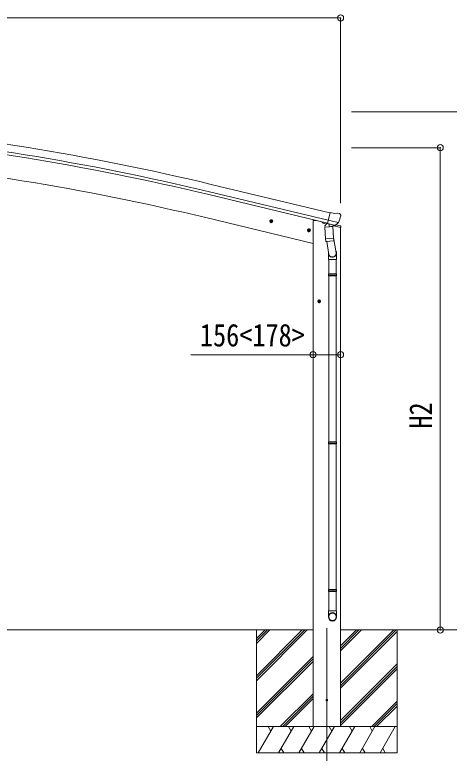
# Model space of a CAD drawing. Units: millimetres at full size, sheet at 1:35; details may follow other scales. Extents: x -9783 to 9892, y -6828 to 6752.
# Drawn here: x -2395 to 77, y -1671 to 2533 of the extents above; entities that cross this region are included whole.
import ezdxf
from ezdxf.enums import TextEntityAlignment as Align

# ---------------------------------------------------------------- set-up
doc = ezdxf.new("R2010")
doc.units = ezdxf.units.MM
doc.header["$LTSCALE"] = 35
doc.header["$PDMODE"] = 32
doc.header["$PDSIZE"] = 35
for name, color, linetype, lineweight in [('0-0_0', 7, 'Continuous', 9), ('0-1_本体', 4, 'Continuous', 9), ('0-2_部品', 7, 'Continuous', 9), ('0-8_PARTS2', 2, 'Continuous', 9), ('0-A_寸法', 6, 'Continuous', 9)]:
    doc.layers.add(name, color=color, linetype=linetype, lineweight=lineweight)
doc.styles.add('ＭＳ ゴシック', font='')
doc.styles.get('ＭＳ ゴシック').set_extended_font_data('MS Gothic')

msp = doc.modelspace()

# ---------------------------------------------------------------- linework, layer by layer
at = {"layer": '0-0_0'}
for p, q in [((-7566.94, -968.88), (-697.97, -968.88)), ((-1019.52, -968.88), (-1019.52, -1668.88)), ((-1019.52, -1229.61), (-758.79, -968.88)), ((-1019.52, -1243.75), (-744.65, -968.88)), ((-1019.52, -1257.89), (-730.51, -968.88)), ((-1019.52, -1045.76), (-942.64, -968.88)), ((-1019.52, -1031.62), (-956.78, -968.88)), ((-1019.52, -1017.47), (-970.94, -968.89)), ((-970.93, -968.89), (-970.92, -968.88)), ((-541.77, -1088.51), (-422.14, -968.88)), ((-541.77, -1074.37), (-436.28, -968.88)), ((-541.77, -1060.23), (-450.42, -968.88)), ((-541.77, -1272.36), (-238.3, -968.89)), ((-541.77, -1286.5), (-224.16, -968.89)), ((-541.77, -1300.64), (-219.52, -978.39)), ((-541.27, -968.88), (-106.09, -968.88)), ((-219.52, -968.88), (-219.52, -1668.88)), ((-1019.52, -1441.74), (-697.27, -1119.49)), ((-1019.52, -1455.88), (-697.27, -1133.63)), ((-1019.52, -1470.02), (-697.27, -1147.77)), ((-541.77, -1484.49), (-219.52, -1162.24)), ((-541.77, -1498.63), (-219.52, -1176.38)), ((-541.77, -1512.77), (-219.52, -1190.52)), ((-884.53, -1518.88), (-697.27, -1331.62)), ((-870.39, -1518.88), (-697.27, -1345.76)), ((-856.24, -1518.88), (-697.27, -1359.9)), ((-364.03, -1518.88), (-219.52, -1374.37)), ((-349.89, -1518.88), (-219.52, -1388.51)), ((-335.74, -1518.88), (-219.52, -1402.65)), ((-219.52, -1518.88), (-1019.52, -1518.88)), ((-1009.23, -1668.88), (-922.63, -1518.88)), ((-937.63, -1544.86), (-952.63, -1518.88)), ((-893.76, -1668.88), (-807.16, -1518.88)), ((-822.16, -1544.86), (-837.16, -1518.88)), ((-778.29, -1668.88), (-691.69, -1518.88)), ((-706.69, -1544.86), (-721.69, -1518.88)), ((-662.82, -1668.88), (-576.22, -1518.88)), ((-591.22, -1544.86), (-606.22, -1518.88)), ((-547.35, -1668.88), (-460.75, -1518.88)), ((-475.75, -1544.86), (-490.75, -1518.88)), ((-431.88, -1668.88), (-345.28, -1518.88)), ((-375.28, -1518.88), (-360.28, -1544.86)), ((-316.41, -1668.88), (-229.81, -1518.88)), ((-1019.52, -1668.88), (-219.52, -1668.88)), ((-878.76, -1642.9), (-863.76, -1668.88)), ((-763.29, -1642.9), (-748.29, -1668.88)), ((-647.82, -1642.9), (-632.82, -1668.88)), ((-532.35, -1642.9), (-517.35, -1668.88)), ((-416.88, -1642.9), (-401.88, -1668.88)), ((-301.41, -1642.9), (-286.41, -1668.88))]:
    msp.add_line(p, q, dxfattribs=at)
at = {"layer": '0-1_本体'}
for p, q in [((-601.29, 1405.35), (-1276.98, 1567.3)), ((-611.37, 1363.37), (-1287.04, 1525.32)), ((-615.3, 1347.01), (-1290.96, 1508.96)), ((-696.77, 1231.12), (-1307.58, 1377.76)), ((-697.1, 1361.12), (-697.1, -1518.88)), ((-541.1, 1322.15), (-541.1, -1518.88))]:
    msp.add_line(p, q, dxfattribs=at)
msp.add_lwpolyline([(-697.1, 1361.12), (-677.1, 1361.12), (-643.26, 1353)], dxfattribs=at)
for centre, radius, start, end in [((-4649.73, -12503.95), 14469.82, 76.52099, 85.02099), ((-4649.73, -12503.95), 14409.82, 76.52099, 85.02099), ((-4649.73, -12503.95), 14426.65, 76.52099, 85.02099), ((-4667.15, -12617.05), 14392.42, 76.50111, 84.99887)]:
    msp.add_arc(centre, radius, start, end, dxfattribs=at)
at = {"layer": '0-2_部品'}
for p, q in [((-574.89, 1401.06), (-600.82, 1407.29)), ((-574.89, 1401.06), (-561.63, 1403.76)), ((-547.15, 1400.58), (-560.33, 1403.74)), ((-544.05, 1398.33), (-540.2, 1392.03)), ((-539.83, 1389.75), (-540.11, 1388.6)), ((-925.57, 1355.06), (-945.02, 1359.73)), ((-942.59, 1359.15), (-937.43, 1364.59)), ((-940.46, 1351.95), (-942.59, 1359.15)), ((-937.63, 1347.67), (-932.96, 1367.12)), ((-937.43, 1364.59), (-930.13, 1362.84)), ((-930.13, 1362.84), (-928, 1355.64)), ((-643.26, 1353.78), (-643.26, 1350.46)), ((-620.54, 1341.06), (-639.43, 1345.6)), ((-616.55, 1345.66), (-629.86, 1330.34)), ((-615.6, 1345.72), (-616.55, 1345.66)), ((-553.89, 1349.44), (-611.4, 1363.25)), ((-570.74, 1334.53), (-554.36, 1349.03)), ((-711.75, 1303.31), (-731.19, 1307.98)), ((-728.77, 1307.4), (-723.6, 1312.84)), ((-726.64, 1300.2), (-728.77, 1307.4)), ((-723.8, 1295.92), (-719.13, 1315.37)), ((-723.6, 1312.84), (-716.3, 1311.09)), ((-716.3, 1311.09), (-714.17, 1303.89)), ((-630.96, 1323.89), (-585.28, 1327.08)), ((-626.29, 1257.05), (-630.96, 1323.89)), ((-629.86, 1330.34), (-629.42, 1324)), ((-612.52, 1343.25), (-614.05, 1343.62)), ((-575.82, 1334.44), (-612.52, 1343.25)), ((-606.57, 1341.43), (-605.55, 1326.82)), ((-578.36, 1332.43), (-604.17, 1325.99)), ((-587.05, 1330.26), (-586.82, 1326.98)), ((-585.28, 1327.08), (-580.6, 1260.25)), ((-538.71, 1321.42), (-581.41, 1331.67)), ((-573.45, 1333.97), (-580.97, 1335.77)), ((-577.65, 1334.21), (-577.6, 1333.47)), ((-574.29, 1334.07), (-575.82, 1334.44)), ((-567.21, 1337.52), (-541.01, 1331.23)), ((-538.71, 1328.31), (-538.71, 1321.42)), ((-580.94, 1265.13), (-566.42, 1177.36)), ((-626.29, 1257.05), (-580.6, 1260.25)), ((-626.28, 1257.05), (-625.39, 1244.36)), ((-581.59, 1245.64), (-623.28, 1242.73)), ((-619.77, 1242.97), (-607.12, 1168.04)), ((-579.74, 1247.78), (-580.61, 1260.25)), ((-580.14, 1246.42), (-580.14, 1246.42)), ((-610.27, 1174.86), (-610.27, 1140.2)), ((-610.27, 1140.2), (-564.27, 1140.2)), ((-608.27, 1140.2), (-608.27, 1057.68)), ((-566.27, 1140.2), (-566.27, 1057.68)), ((-564.27, 1140.2), (-564.27, 1174.55)), ((-610.27, 1055.68), (-609.27, 1057.68)), ((-610.27, 1055.68), (-564.27, 1055.68)), ((-610.27, 1055.68), (-610.27, 1047.68)), ((-609.27, 1057.68), (-565.27, 1057.68)), ((-564.27, 1055.68), (-565.27, 1057.68)), ((-610.27, 1047.68), (-564.27, 1047.68)), ((-610.27, 1047.68), (-609.27, 1045.68)), ((-609.27, 1045.68), (-565.27, 1045.68)), ((-608.27, 1045.68), (-608.27, 101.49)), ((-566.27, 1045.68), (-566.27, 101.49)), ((-672.77, 901.62), (-652.77, 901.62)), ((-669.27, 905.37), (-662.77, 909.13)), ((-662.77, 891.62), (-662.77, 911.62)), ((-662.77, 909.13), (-656.27, 905.37)), ((-656.27, 897.87), (-662.77, 894.11)), ((-656.27, 905.37), (-656.27, 897.87)), ((-610.27, 99.49), (-609.27, 101.49)), ((-610.27, 99.49), (-564.27, 99.49)), ((-610.27, 99.49), (-610.27, 91.49)), ((-610.27, 91.49), (-564.27, 91.49)), ((-610.27, 91.49), (-609.27, 89.49)), ((-609.27, 101.49), (-565.27, 101.49)), ((-609.27, 89.49), (-565.27, 89.49)), ((-608.27, 89.49), (-608.27, -738.43)), ((-566.27, 89.49), (-566.27, -738.43)), ((-564.27, 99.49), (-565.27, 101.49)), ((-610.27, -740.43), (-609.27, -738.43)), ((-610.27, -740.43), (-564.27, -740.43)), ((-610.27, -740.43), (-610.27, -748.43)), ((-610.27, -748.43), (-564.27, -748.43)), ((-610.27, -748.43), (-609.27, -750.43)), ((-609.27, -738.43), (-565.27, -738.43)), ((-609.27, -750.43), (-565.27, -750.43)), ((-608.27, -750.43), (-608.27, -860.43)), ((-566.27, -750.43), (-566.27, -860.43)), ((-564.27, -740.43), (-565.27, -738.43)), ((-610.27, -894.58), (-610.27, -860.43)), ((-610.27, -860.43), (-564.27, -860.43)), ((-564.27, -894.58), (-564.27, -860.43))]:
    msp.add_line(p, q, dxfattribs=at)
for points in [[(-606.25, 1341.84), (-615.98, 1344.18), (-600.82, 1407.29)], [(-928, 1355.64), (-933.16, 1350.2), (-940.46, 1351.95)], [(-553.62, 1350.02), (-554.2, 1349.18), (-554.36, 1349.03)], [(-714.17, 1303.89), (-719.34, 1298.45), (-726.64, 1300.2)], [(-606.25, 1341.84), (-606.02, 1341.69), (-581.25, 1335.74), (-580.97, 1335.77)], [(-564.27, 1055.68), (-564.27, 1047.68), (-565.27, 1045.68)], [(-662.77, 894.11), (-669.27, 897.87), (-669.27, 905.37)], [(-564.27, 99.49), (-564.27, 91.49), (-565.27, 89.49)], [(-564.27, -740.43), (-564.27, -748.43), (-565.27, -750.43)]]:
    msp.add_lwpolyline(points, dxfattribs=at)
for centre, radius in [((-935.3, 1357.39), 8.5), ((-935.3, 1357.39), 7.7), ((-935.3, 1357.39), 6.5), ((-721.47, 1305.64), 8.5), ((-721.47, 1305.64), 7.7), ((-721.47, 1305.64), 6.5), ((-662.77, 901.62), 8.5), ((-662.77, 901.62), 7.7), ((-662.77, 901.62), 6.5)]:
    msp.add_circle(centre, radius, dxfattribs=at)
at = {"layer": '0-2_部品', "color": 4}
msp.add_circle((-619.02, -1368.88), 4.5, dxfattribs=at)
at = {"layer": '0-2_部品'}
for centre, radius, start, end in [((-561.03, 1400.82), 3, 76.5, 101.5), ((-736.92, 1435.85), 202.4, 334.90875, 346.5), ((-548.32, 1395.71), 5, 31.5, 76.5), ((-638.26, 1350.46), 5, 180, 256.5), ((-613.93, 1344.11), 0.5, 221.23754, 256.5), ((-607.17, 1341.35), 0.604, 7.79405, 79.40158), ((-604.53, 1326.97), 1.03, 188.03431, 289.96103), ((-578.6, 1333.4), 1, 284, 4), ((-577.16, 1334.25), 0.5, 76.5, 184), ((-574.17, 1334.56), 0.5, 256.5, 291.76246), ((-541.71, 1328.31), 3, 0, 76.5), ((-623.42, 1244.72), 2, 190.53157, 274), ((-581.73, 1247.64), 2, 274, 322.59038), ((-581.68, 1247.61), 1.95, 322.52234, 4.95983)]:
    msp.add_arc(centre, radius, start, end, dxfattribs=at)
for centre, major_axis, ratio, start_param, end_param in [((-542.75, 1390.46), (1.57, -2.57), 0.99628, 0.7835347, 1.5707963), ((-572.75, 1336.89), (0.73, -2.92), 0.997631, 5.8041905, 5.8929484), ((-572.78, 1337.02), (-2.63, 3.16), 0.650902, 2.1145521, 2.1873627), ((-572.73, 1336.79), (0.73, -2.92), 0.997631, 5.965759, 6.7621801), ((-587.27, 1174.86), (-23, 0), 0.996195, 6.0000678, 10.0103449), ((-587.27, 1174.86), (-21, 0), 0.996195, 0.3319459, 3.3482706), ((-587.27, -892.83), (23, 0), 0.996195, 6.2831853, 9.424778), ((-587.27, -894.58), (23, 0), 0.996195, 6.2831853, 9.424778), ((-587.27, -894.58), (0, -23.43), 0.981806, 4.712389, 7.8539816)]:
    msp.add_ellipse(centre, major_axis=major_axis, ratio=ratio, start_param=start_param, end_param=end_param, dxfattribs=at)
msp.add_ellipse((-587.27, -894.58), major_axis=(-21, 0), ratio=0.996195, dxfattribs=at)
at = {"layer": '0-8_PARTS2'}
msp.add_line((-619.02, -959.67), (-619.02, -1809.91), dxfattribs=at)
at = {"layer": '0-A_寸法'}
for p, q in [((-541.1, 2515.02), (-7723.1, 2515.02)), ((-541.1, 2515.02), (-541.1, 1460.2)), ((581.19, 1980.7), (-478.26, 1980.7)), ((26.17, 1775.8), (-478.26, 1775.8)), ((26.17, -968.88), (26.17, 1775.8)), ((-697.1, 597.89), (-1393.26, 597.89)), ((-697.1, 597.89), (-541.1, 597.89)), ((26.17, -968.88), (-478.26, -968.88)), ((581.19, -968.88), (26.17, -968.88))]:
    msp.add_line(p, q, dxfattribs=at)
for p in [(-541.1, 2515.02), (26.17, 1775.8), (-697.1, 597.89), (-541.1, 597.89), (26.17, -968.88)]:
    msp.add_point(p, dxfattribs=at)

# ---------------------------------------------------------------- texts
at = {"layer": '0-A_寸法', "color": 7, "style": 'ＭＳ ゴシック', "width": 0.85}
msp.add_text('156<178>', height=129, dxfattribs=at).set_placement((-1341.1, 605.89), align=Align.BOTTOM_LEFT)
msp.add_text('H2', height=129, rotation=90, dxfattribs=at).set_placement((18.17, 177.46), align=Align.BOTTOM_LEFT)

doc.saveas('drawing.dxf')
